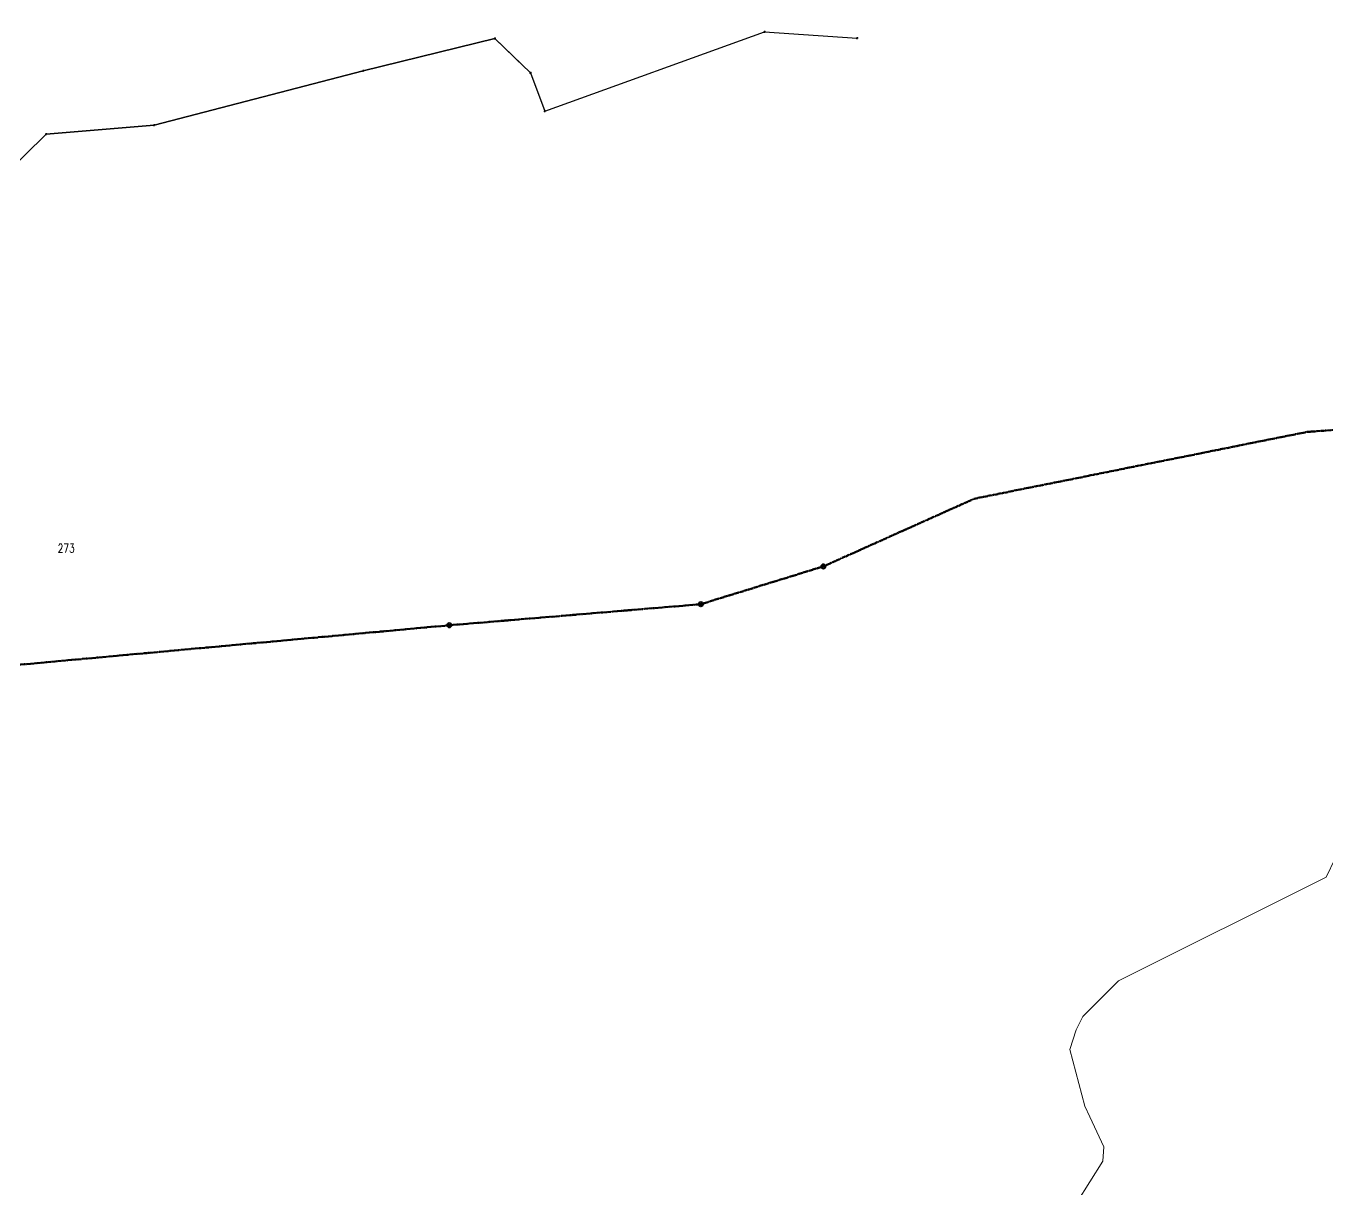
# Model space of a CAD drawing. Header units: metres. Extents: x 2678625 to 2679611, y 1205237 to 1205867.
# Drawn here: x 2679009.5 to 2679236.7, y 1205440.3 to 1205643.4 of the extents above; entities that cross this region are included whole.
import ezdxf

# ---------------------------------------------------------------- set-up
doc = ezdxf.new("R2010")
doc.units = ezdxf.units.M
for name, pattern in [('ACAD_ISO14W100_S12', [1.53, 0.6, -0.1, 0.6, -0.08, 0, -0.07, 0, -0.08]), ('AUSGEZOGEN', [0]), ('STRICHLINIE_S4', [0.1, 0, -0.1]), ('STRICHPUNKT2_S5', [1, 0.7, -0.15, 0, -0.15])]:
    doc.linetypes.add(name, pattern=pattern)
for name, color, linetype, lineweight in [('GESCHL_WALD', 8, 'AUSGEZOGEN', 13), ('HOHEITSGRENZPUNKT', 59, 'AUSGEZOGEN', 35), ('KANTONSGRENZE', 59, 'AUSGEZOGEN', 50), ('KREUZ', 250, 'AUSGEZOGEN', 25), ('PARZELLE', 250, 'AUSGEZOGEN', 25), ('SCHMALER_WEG_1', 8, 'AUSGEZOGEN', 13), ('SELBSTAENDIGES_RECHT', 8, 'STRICHLINIE_S4', 13), ('SELBSTAENDIGES_RECHT_1', 8, 'STRICHLINIE_S4', 13), ('TEXT_VERT__TIEF-_UND_HOCHPUNKT', 1, 'AUSGEZOGEN', 18), ('UEBRIGE_BEFEST', 8, 'AUSGEZOGEN', 13)]:
    doc.layers.add(name, color=color, linetype=linetype, lineweight=lineweight)
doc.styles.add('ROMANS', font='romans__.ttf')

# ---------------------------------------------------------------- blocks, each defined once
blk = doc.blocks.new('NSY105')
at = {"color": 0, "linetype": 'ByBlock', "lineweight": -2}
for radius in [0.05, 0.025]:
    blk.add_circle((0, 0), radius, dxfattribs=at)
blk = doc.blocks.new('COMPLEXOBJECT_33')
at = {"layer": 'GESCHL_WALD', "color": 8, "linetype": 'AUSGEZOGEN', "lineweight": 13, "transparency": 33554687}
for p, q in [((49258.83, 45574.34), (49233.19, 45572.53)), ((49233.19, 45572.53), (49175.08, 45560.86)), ((49175.08, 45560.86), (49148.75, 45549.05)), ((49148.75, 45549.05), (49127.35, 45542.45)), ((49127.35, 45542.45), (49083.44, 45538.77)), ((49083.44, 45538.77), (49000.72, 45531.18))]:
    blk.add_line(p, q, dxfattribs=at)
blk.add_lwpolyline([(49193.04, 45438), (49197.54, 45445.22), (49197.71, 45447.68), (49195.29, 45452.93), (49194.43, 45454.78), (49191.81, 45464.68), (49192.87, 45468.14), (49194.07, 45470.45), (49200.29, 45476.67), (49236.53, 45494.79), (49238.13, 45498.06)], dxfattribs=at)
blk = doc.blocks.new('COMPLEXOBJECT_61')
at = {"layer": 'PARZELLE', "color": 250, "linetype": 'AUSGEZOGEN', "lineweight": 25, "transparency": 33554687}
for p, q in [((49258.83, 45574.34), (49233.19, 45572.53)), ((49233.19, 45572.53), (49175.08, 45560.86)), ((49175.08, 45560.86), (49148.75, 45549.05)), ((49148.75, 45549.05), (49127.35, 45542.45)), ((49127.35, 45542.45), (49083.44, 45538.77)), ((49083.44, 45538.77), (49000.72, 45531.18))]:
    blk.add_line(p, q, dxfattribs=at)
blk = doc.blocks.new('COMPLEXOBJECT_64')
at = {"layer": 'SELBSTAENDIGES_RECHT', "color": 8, "linetype": 'STRICHLINIE_S4', "lineweight": 13, "transparency": 33554687}
for p, q in [((49258.83, 45574.34), (49233.19, 45572.53)), ((49233.19, 45572.53), (49175.08, 45560.86)), ((49175.08, 45560.86), (49148.75, 45549.05)), ((49148.75, 45549.05), (49127.35, 45542.45)), ((49127.35, 45542.45), (49083.44, 45538.77)), ((49083.44, 45538.77), (49000.72, 45531.18))]:
    blk.add_line(p, q, dxfattribs=at)
blk = doc.blocks.new('NSY115')
at = {"color": 0, "linetype": 'ByBlock', "lineweight": -2}
for p, q in [((-0.05, 0), (-0.02, 0)), ((0, 0.05), (0, 0.02)), ((0.05, 0), (0.02, 0)), ((0, -0.05), (0, -0.02))]:
    blk.add_line(p, q, dxfattribs=at)
blk.add_circle((0, 0), 0.02, dxfattribs=at)
blk = doc.blocks.new('CDWK_PTTYP31')
at = {"layer": 'KREUZ', "transparency": 33554687, "xscale": 2.692307590451224, "yscale": 2.692307590451224, "zscale": 2.692307590451224}
blk.add_blockref('NSY115', (0, 0), dxfattribs=at)

msp = doc.modelspace()

# ---------------------------------------------------------------- linework, layer by layer
at = {"layer": 'KANTONSGRENZE', "linetype": 'ACAD_ISO14W100_S12', "transparency": 33554687}
msp.add_lwpolyline([(2678625.33, 1205485.52), (2678720.73, 1205461.83), (2678731.42, 1205463.99), (2678750.55, 1205468.17), (2678765.45, 1205474.13), (2678783.77, 1205478.17), (2678792.06, 1205476.41), (2678823.9, 1205492.9), (2678859.71, 1205506.34), (2678879.28, 1205509.5), (2678942.35, 1205521.71), (2679000.72, 1205531.18), (2679083.44, 1205538.77), (2679127.35, 1205542.45), (2679148.75, 1205549.05), (2679175.08, 1205560.86), (2679233.19, 1205572.53), (2679258.83, 1205574.34), (2679284.87, 1205582.24), (2679311.02, 1205602.93), (2679443.03, 1205605.05), (2679522.87, 1205644.06), (2679610.8, 1205686.93)], dxfattribs=at)
at = {"layer": 'PARZELLE', "color": 250, "linetype": 'AUSGEZOGEN', "lineweight": 25, "transparency": 33554687}
for points in [[(2679005.62, 1205617.19), (2679013.02, 1205624.53), (2679031.88, 1205626.12), (2679068.39, 1205635.59), (2679091.37, 1205641.23), (2679097.64, 1205635.21), (2679100.12, 1205628.55), (2679138.47, 1205642.41), (2679154.64, 1205641.29)], [(2679096.55, 1205539.88), (2679083.45, 1205538.78), (2679000.73, 1205531.18)]]:
    msp.add_lwpolyline(points, dxfattribs=at)
at = {"layer": 'SELBSTAENDIGES_RECHT', "color": 254, "linetype": 'AUSGEZOGEN', "lineweight": 25, "transparency": 33554687}
for p, q in [((2679258.84, 1205574.33), (2679233.2, 1205572.52)), ((2679233.2, 1205572.52), (2679175.08, 1205560.86)), ((2679175.08, 1205560.86), (2679148.76, 1205549.05)), ((2679148.76, 1205549.05), (2679127.36, 1205542.45)), ((2679127.36, 1205542.45), (2679083.44, 1205538.77)), ((2679083.44, 1205538.77), (2679000.73, 1205531.17))]:
    msp.add_line(p, q, dxfattribs=at)
at = {"layer": 'TEXT_VERT__TIEF-_UND_HOCHPUNKT', "color": 250, "linetype": 'STRICHPUNKT2_S5', "lineweight": 25, "transparency": 33554687}
msp.add_lwpolyline([(2678687.34, 1205470.12), (2678720.73, 1205461.83), (2678731.42, 1205463.99), (2678750.55, 1205468.17), (2678765.45, 1205474.13), (2678783.78, 1205478.17), (2678792.06, 1205476.4), (2678823.9, 1205492.9), (2678859.71, 1205506.34), (2678879.28, 1205509.5), (2678942.35, 1205521.72), (2679000.73, 1205531.18), (2679083.45, 1205538.78), (2679096.55, 1205539.88)], dxfattribs=at)
at = {"layer": 'UEBRIGE_BEFEST', "color": 250, "linetype": 'AUSGEZOGEN', "lineweight": 25, "transparency": 33554687}
msp.add_lwpolyline([(2679096.55, 1205636.25), (2679091.37, 1205641.23), (2679068.39, 1205635.59), (2679031.88, 1205626.12), (2679013.02, 1205624.53), (2679005.62, 1205617.19), (2678981.81, 1205610.04), (2678972.72, 1205605.76), (2678951.05, 1205585.25), (2678935.77, 1205549.48), (2678913.12, 1205541.66), (2678916.73, 1205545.26), (2678922.22, 1205551.51), (2678930.04, 1205564), (2678935.6, 1205574.32), (2678939.44, 1205576.65), (2678944.15, 1205589.69), (2678943.16, 1205591.72), (2678964.33, 1205641.98), (2678967.97, 1205648.12)], dxfattribs=at)

# ---------------------------------------------------------------- block references
at = {"layer": 'GESCHL_WALD', "color": 8, "linetype": 'AUSGEZOGEN', "lineweight": 13, "transparency": 33554687}
msp.add_blockref('COMPLEXOBJECT_33', (2630000, 1160000), dxfattribs=at)
at = {"layer": 'HOHEITSGRENZPUNKT', "transparency": 33554687, "xscale": 7.999999389648484, "yscale": 7.999999389648484, "zscale": 7.999999389648484}
for p in [(2679148.75, 1205549.05), (2679127.35, 1205542.45), (2679083.44, 1205538.77)]:
    msp.add_blockref('NSY105', p, dxfattribs=at)
at = {"layer": 'PARZELLE', "color": 250, "linetype": 'AUSGEZOGEN', "lineweight": 25, "transparency": 33554687}
msp.add_blockref('COMPLEXOBJECT_61', (2630000, 1160000), dxfattribs=at)
at = {"layer": 'SCHMALER_WEG_1', "color": 253, "linetype": 'AUSGEZOGEN', "lineweight": 200, "transparency": 33554687, "xscale": 1.29999995, "yscale": 1.29999995}
for p in [(2679138.47, 1205642.41), (2679154.64, 1205641.29), (2679097.64, 1205635.21), (2679100.12, 1205628.55)]:
    msp.add_blockref('CDWK_PTTYP31', p, dxfattribs=at)
at = {"layer": 'SELBSTAENDIGES_RECHT', "color": 8, "linetype": 'STRICHLINIE_S4', "lineweight": 13, "transparency": 33554687}
msp.add_blockref('COMPLEXOBJECT_64', (2630000, 1160000), dxfattribs=at)
at = {"layer": 'SELBSTAENDIGES_RECHT_1', "color": 253, "linetype": 'AUSGEZOGEN', "lineweight": 200, "transparency": 33554687, "xscale": 1.29999995, "yscale": 1.29999995}
for p in [(2679091.37, 1205641.23), (2679068.39, 1205635.59), (2679031.88, 1205626.12), (2679013.02, 1205624.53)]:
    msp.add_blockref('CDWK_PTTYP31', p, dxfattribs=at)

# ---------------------------------------------------------------- texts
at = {"layer": 'SCHMALER_WEG_1', "color": 253, "lineweight": 200, "transparency": 33554687, "insert": (2679015.06, 1205551.49), "char_height": 1.5, "width": 4.2269, "attachment_point": 7, "style": 'ROMANS'}
msp.add_mtext('\\W0.77;273', dxfattribs=at)

doc.saveas('drawing.dxf')
